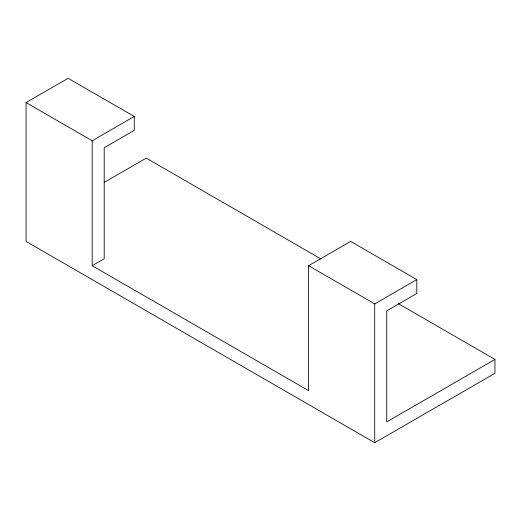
<?xml version="1.0" encoding="UTF-8"?>
<svg xmlns="http://www.w3.org/2000/svg" width="521" height="521" viewBox="0 0 521 521"><rect width="100%" height="100%" fill="white"/><g stroke="black" fill="none" stroke-linecap="round" stroke-linejoin="round"><path stroke-width="0.78" d="M26.05 102.578L68.134 78.287L134.255 116.463L134.255 130.348L104.2 147.704L104.2 258.768L92.178 265.71L92.178 140.761L26.05 102.578L26.05 241.412L374.716 442.713L494.95 373.297L494.95 359.418L398.448 303.704M92.178 140.761L134.255 116.463M104.122 182.454L146.284 158.117L320.969 258.97M92.178 265.71L308.595 390.652L308.595 265.703L350.672 241.412L416.8 279.588L416.8 293.473L386.745 310.822L386.745 421.893L494.95 359.418M308.595 265.703L374.716 303.886L416.8 279.588M374.716 303.886L374.716 442.713"/></g></svg>
